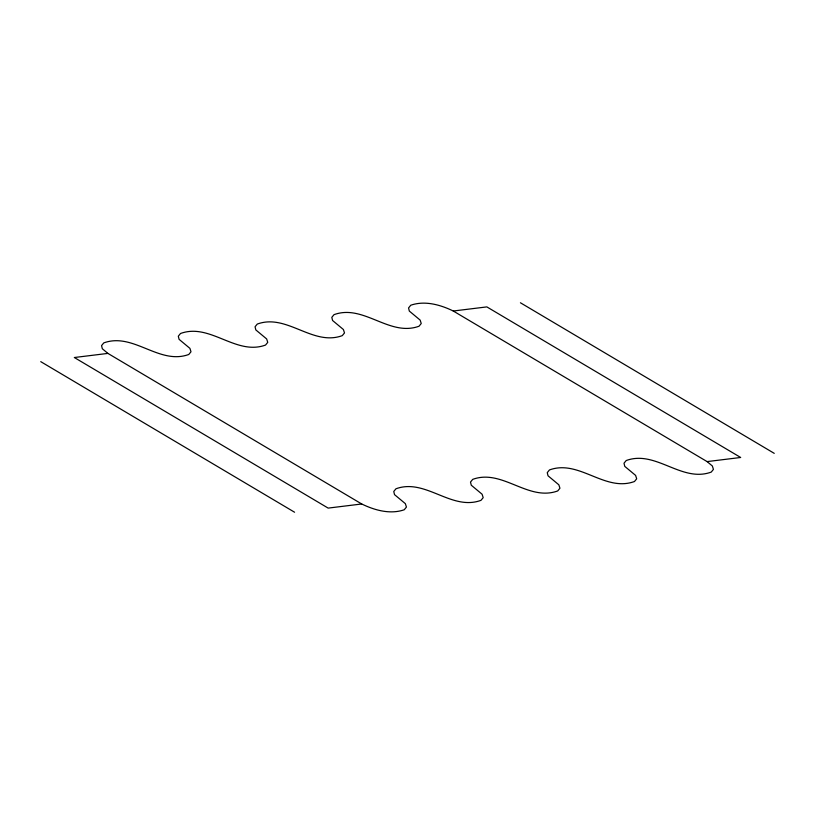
<?xml version="1.0" encoding="UTF-8"?>
<svg xmlns="http://www.w3.org/2000/svg" width="815" height="815" viewBox="0 0 815 815"><rect width="100%" height="100%" fill="white"/><g stroke="black" fill="none" stroke-linecap="round" stroke-linejoin="round"><path stroke-width="1.22" d="M107.906 353.404L74.328 357.52L328.15 508.102L361.728 503.986C374.594 510.251 390.222 514.652 404.23 509.772L406.44 507.062L405.35 503.65L394.521 494.634L393.757 491.486L395.968 488.776C425.603 477.936 451.347 511.199 480.972 500.349L483.193 497.649L482.093 494.226L471.274 485.21L470.5 482.072L472.72 479.363C502.346 468.513 528.1 501.775 557.725 490.936L559.946 488.226L558.846 484.813L548.026 475.797L547.252 472.649L549.463 469.939C579.098 459.1 604.842 492.362 634.477 481.512L636.688 478.802L635.598 475.389L624.769 466.374L624.005 463.226L626.215 460.526C655.851 449.676 681.595 482.938 711.22 472.099L713.441 469.389L712.341 465.976L707.094 461.596L453.272 311.014C440.406 304.749 424.778 300.348 410.77 305.228L408.56 307.938L409.324 311.075L420.153 320.101L421.243 323.514L419.032 326.224C389.397 337.064 363.653 303.801 334.028 314.651L331.807 317.351L332.581 320.499L343.4 329.515L344.501 332.928L342.28 335.637C312.654 346.487 286.9 313.225 257.275 324.064L255.054 326.774L255.829 329.922L266.648 338.938L267.748 342.351L265.537 345.061C235.902 355.9 210.158 322.638 180.523 333.488L178.312 336.198L179.086 339.335L189.905 348.351L190.995 351.774L188.785 354.474C159.149 365.324 133.405 332.062 103.78 342.901L101.559 345.611L102.333 348.759L107.906 353.404L361.728 503.986M453.272 311.014L486.85 306.898L740.672 457.48L707.094 461.596M520.428 302.772L774.25 453.354M40.75 361.646L294.572 512.228"/></g></svg>
